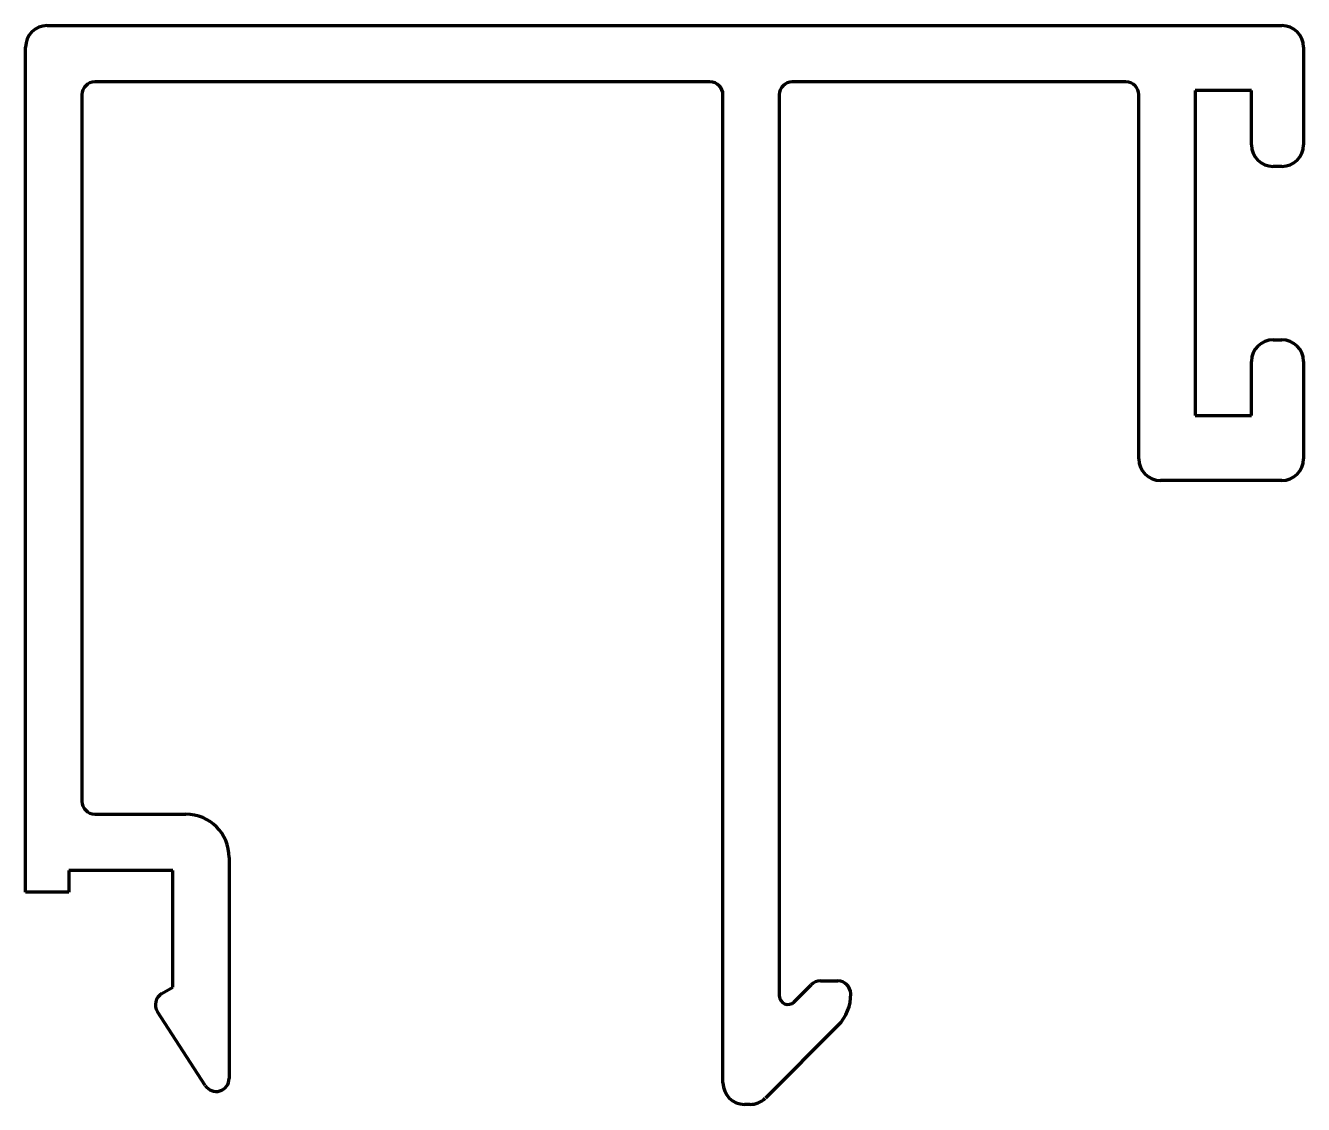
# Model space of a CAD drawing. Header units: millimetres. Extents: x 30.2 to 59.7, y 16.2 to 41.1.
import ezdxf

# ---------------------------------------------------------------- set-up
doc = ezdxf.new("R2010")
doc.units = ezdxf.units.MM

msp = doc.modelspace()

# ---------------------------------------------------------------- linework, layer by layer
at = {"lineweight": 100, "ltscale": 10}
for p, q in [((30.732, 41.076), (59.232, 41.076)), ((30.232, 21.076), (30.232, 40.576)), ((59.732, 40.576), (59.732, 38.326)), ((46.032, 39.776), (31.832, 39.776)), ((55.632, 39.776), (47.932, 39.776)), ((58.532, 39.576), (57.232, 39.576)), ((57.232, 39.576), (57.232, 32.076)), ((58.532, 38.326), (58.532, 39.576)), ((31.532, 39.476), (31.532, 23.176)), ((46.332, 16.676), (46.332, 39.476)), ((47.632, 39.476), (47.632, 18.683)), ((55.932, 31.076), (55.932, 39.476)), ((59.232, 37.826), (59.032, 37.826)), ((59.032, 33.826), (59.232, 33.826)), ((58.532, 32.076), (58.532, 33.326)), ((59.732, 33.326), (59.732, 31.076)), ((57.232, 32.076), (58.532, 32.076)), ((59.232, 30.576), (56.432, 30.576)), ((31.832, 22.876), (33.932, 22.876)), ((34.932, 21.876), (34.932, 16.776)), ((33.632, 21.576), (31.232, 21.576)), ((31.232, 21.576), (31.232, 21.076)), ((33.632, 18.882), (33.632, 21.576)), ((31.232, 21.076), (30.232, 21.076)), ((33.378, 18.736), (33.632, 18.882)), ((47.973, 18.542), (48.369, 18.937)), ((48.581, 19.025), (48.982, 19.025)), ((34.38, 16.613), (33.276, 18.313)), ((48.989, 18.002), (47.31, 16.322)), ((46.956, 16.176), (46.832, 16.176))]:
    msp.add_line(p, q, dxfattribs=at)
for centre, radius, start, end in [((30.732, 40.576), 0.5, 90, 180), ((59.232, 40.576), 0.5, 0, 90), ((31.832, 39.476), 0.3, 90, 180), ((46.032, 39.476), 0.3, 0, 90), ((47.932, 39.476), 0.3, 90, 180), ((55.632, 39.476), 0.3, 0, 90), ((59.032, 38.326), 0.5, 180, 270), ((59.232, 38.326), 0.5, 270, 0), ((59.032, 33.326), 0.5, 90, 180), ((59.232, 33.326), 0.5, 0, 90), ((56.432, 31.076), 0.5, 180, 270), ((59.232, 31.076), 0.5, 270, 0), ((31.832, 23.176), 0.3, 180, 270), ((33.932, 21.876), 1, 0, 90), ((48.581, 18.725), 0.3, 90, 135), ((48.982, 18.725), 0.3, 1.3218, 90), ((33.528, 18.476), 0.3, 120, 213), ((47.832, 18.683), 0.2, 180, 315), ((48.282, 18.709), 1, 315, 1.3218), ((34.632, 16.776), 0.3, 213, 360), ((46.832, 16.676), 0.5, 180, 270), ((46.956, 16.676), 0.5, 270, 315)]:
    msp.add_arc(centre, radius, start, end, dxfattribs=at)

doc.saveas('drawing.dxf')
